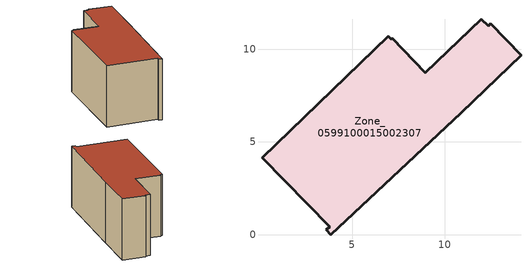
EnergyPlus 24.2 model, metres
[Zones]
Zone_0599100015002307
 floor ground (C_G): 3.84,0 3.59,0.26 3.79,0.44 0.14,4.14 6.96,10.69 7.1,10.54 7.16,10.6 8.95,8.74 11.95,11.61 12.33,11.26 12.46,11.38 14.1,9.67 10.88,6.58 z0.81
 wall outside (C_F): 14.1,9.67 12.46,11.38 12.33,11.26 11.95,11.61 8.95,8.74 7.16,10.6 7.1,10.54 6.96,10.69 0.14,4.14 3.79,0.44 3.59,0.26 3.84,0 10.88,6.58 14.1,9.67 z0.81:7.04
 roof outside (C_R): 3.59,0.26 3.84,0 10.88,6.58 14.1,9.67 12.46,11.38 12.33,11.26 11.95,11.61 8.95,8.74 7.16,10.6 7.1,10.54 6.96,10.69 0.14,4.14 3.79,0.44 z7.04
[BUILDING]
Pand.0599100015002307: North Axis=0; Terrain=City; Loads Convergence Tolerance Value=0.04; Temperature Convergence Tolerance Value=0.4; Solar Distribution=FullExterior; Maximum Number of Warmup Days=25; Minimum Number of Warmup Days=1
[Site:Location]
Rotterdam.The.Hague.AP_ZH_NLD Design_Conditions: Latitude=51.96; Longitude=4.45; Time Zone=1; Elevation=-4.5
[SITE:GROUNDTEMPERATURE:BUILDINGSURFACE]
18, 18, 18, 18, 18, 18, 18, 18, 18, 18, 18, 18
[MATERIAL] Thermal Absorptance=0.9; Solar Absorptance=0.7; Visible Absorptance=0.7
Name | Roughness | Thickness | Conductivity | Density | Specific Heat
G.TC.1975-1991 | MediumSmooth | 0.15 | 0.288461 | 540 | 1210
F.TC.1975-1991 | Rough | 0.3 | 0.230769 | 1920 | 840
R.TC.1975-1991 | MediumRough | 0.2 | 0.153846 | 1500 | 1000
[CONSTRUCTION]
C_G: G.TC.1975-1991
C_F: F.TC.1975-1991
C_R: R.TC.1975-1991
[ZONE]
Zone_0599100015002307: Type=1; Multiplier=1; Ceiling Height=Autocalculate; Volume=Autocalculate; Floor Area=autocalculate; Part of Total Floor Area=Yes
[ZONEINFILTRATION:DESIGNFLOWRATE]
Infil_Zone_0599100015002307: Zone or ZoneList or Space or SpaceList=Zone_0599100015002307; Schedule=AlwaysOn; Design Flow Rate Calculation Method=Flow/Area; Flow Rate per Floor Area=0.003; Constant Term Coefficient=1; Temperature Term Coefficient=0; Velocity Term Coefficient=0; Velocity Squared Term Coefficient=0
[HVACTEMPLATE:ZONE:IDEALLOADSAIRSYSTEM]
Zone_0599100015002307: Maximum Heating Supply Air Temperature=50; Minimum Cooling Supply Air Temperature=13; Maximum Heating Supply Air Humidity Ratio=0.0156; Minimum Cooling Supply Air Humidity Ratio=0.0077; Heating Limit=NoLimit; Cooling Limit=NoLimit; Dehumidification Control Type=ConstantSensibleHeatRatio; Cooling Sensible Heat Ratio=0.7; Dehumidification Setpoint=60; Humidification Control Type=None; Humidification Setpoint=30; Outdoor Air Method=None; Outdoor Air Flow Rate per Person=0.00944; Outdoor Air Flow Rate per Zone Floor Area=0; Outdoor Air Flow Rate per Zone=0; Demand Controlled Ventilation Type=None; Outdoor Air Economizer Type=NoEconomizer; Heat Recovery Type=None; Sensible Heat Recovery Effectiveness=0.7; Latent Heat Recovery Effectiveness=0.65
[ZONECONTROL:THERMOSTAT]
ThermostatControl_Zone_0599100015002307: Zone or ZoneList=Zone_0599100015002307; Control Type Schedule=DualSetpointControlType; Control 1=Thermostat_Zone_0599100015002307; Temperature Difference Between Cutout And Setpoint=0
[THERMOSTATSETPOINT:DUALSETPOINT]
Thermostat_Zone_0599100015002307: Heating Setpoint Temperature Schedule=HeatingSetpoint_Zone_0599100015002307; Cooling Setpoint Temperature Schedule=CoolingSetpoint_Zone_0599100015002307
[SCHEDULE:COMPACT]
HeatingSetpoint_Zone_0599100015002307: Through: 12/31, For: AllDays, Until: 24:00, 21
CoolingSetpoint_Zone_0599100015002307: Through: 12/31, For: AllDays, Until: 24:00, 24
DualSetpointControlType: Through: 12/31, For: AllDays, Until: 24:00, 4
AlwaysOn: Through: 12/31, For: AllDays, Until: 24:00, 1
